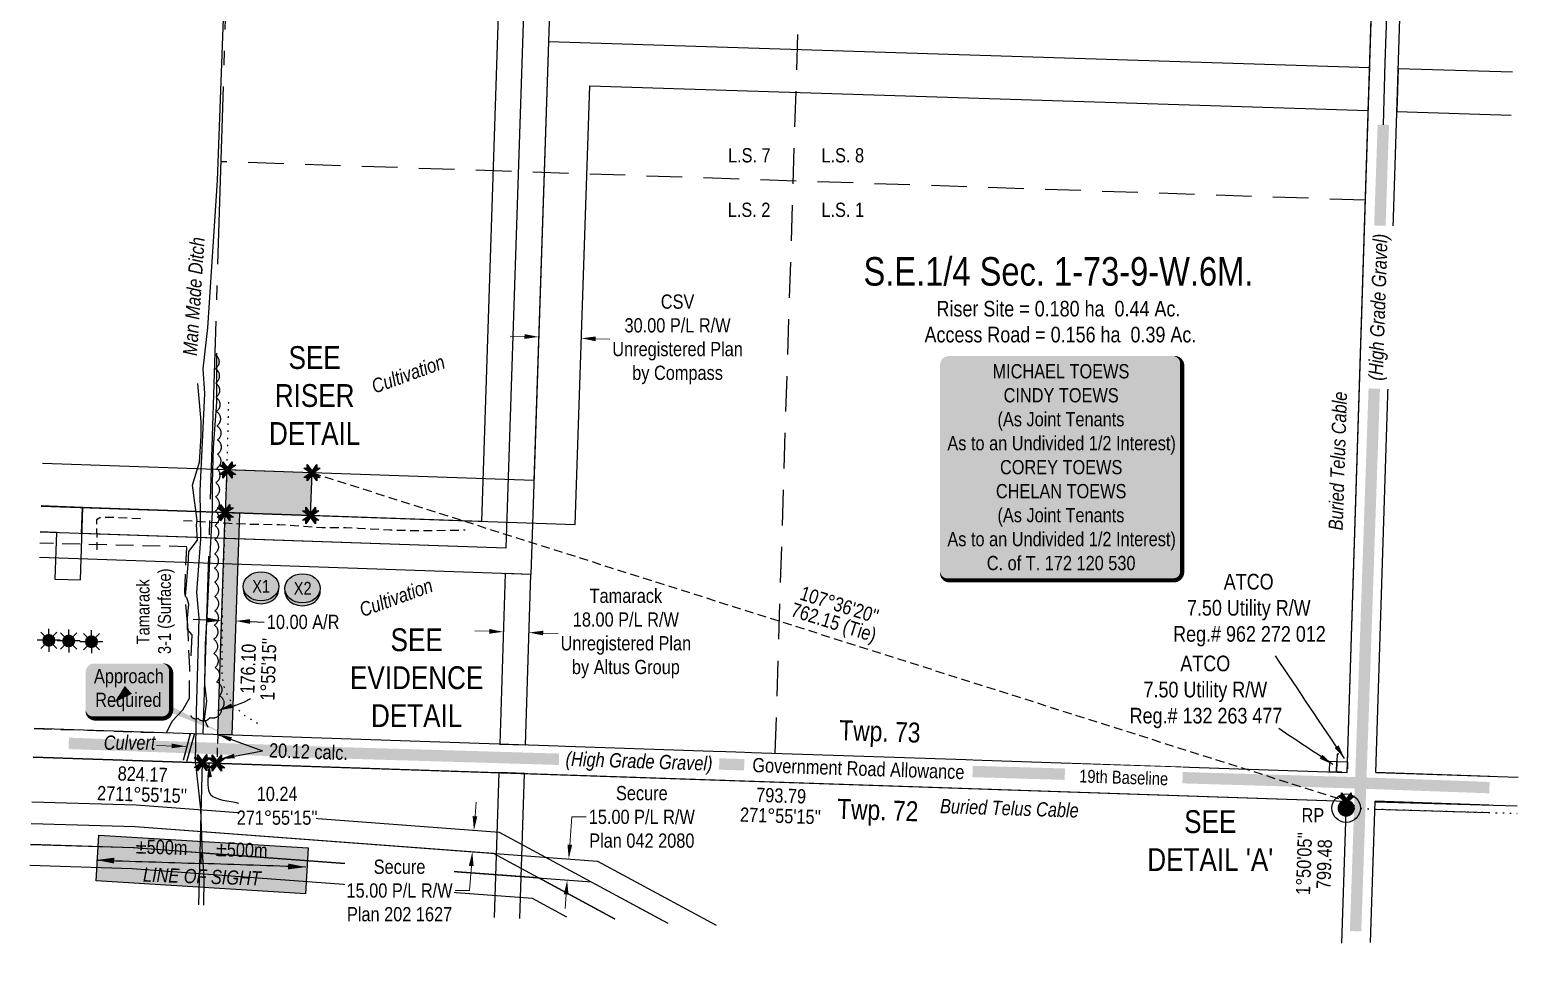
# Model space of a CAD drawing. Extents: x 357394 to 360637, y 6127381 to 6130734.
# Drawn here: x 357394 to 358439, y 6128858 to 6129519 of the extents above; entities that cross this region are included whole.
import ezdxf
from ezdxf.enums import TextEntityAlignment as Align

# ---------------------------------------------------------------- set-up
doc = ezdxf.new("R2010")
doc.units = 0
doc.header["$LTSCALE"] = 5
doc.header["$PDSIZE"] = 0.5
for name, pattern in [('0', [1, 1, 0]), ('foc-ACCESSROAD', [3.75, 2.5, -1.25]), ('foc-FLOWLINE', [3.75, 2.5, -1.25]), ('foc-LSD', [8, 5, -3]), ('foc-QUARTERLINE', [33, 25, -3, 2, -3]), ('foc-TIELINE', [1.875, 1.25, -0.625]), ('foc-TOPO', [1, 0.2, -0.8]), ('foc-TRAV', [1.875, 1.25, -0.625]), ('UG_PIPE', [1.875, 1.25, -0.625])]:
    doc.linetypes.add(name, pattern=pattern)
doc.layers.get('Defpoints').update_dxf_attribs({"color": 9})
for name, color, linetype in [('35', 37, 'Continuous'), ('AS-OWNER', 7, 'Continuous'), ('AS-PIPE-UG', 44, 'UG_PIPE'), ('AS-POWER', 104, 'foc-POWER'), ('AS-ROADS', 254, 'Continuous'), ('AS-TELUS', 224, 'foc-TEL'), ('AS-UNDERLAY-H', 141, 'Continuous'), ('C-RW', 13, 'Continuous'), ('C-SYMBOL', 7, 'Continuous'), ('CG-NOTES', 7, 'Continuous'), ('D-TXT', 6, 'Continuous'), ('DETAIL-T', 7, 'Continuous'), ('F-EZE', 190, 'foc-FLOWLINE'), ('F-RW', 190, 'Continuous'), ('F-WS', 190, 'foc-ACCESSROAD'), ('F-WS-S', 190, 'Continuous'), ('L-AREAREQUIRED', 7, 'Continuous'), ('L-AREAWORK', 7, 'Continuous'), ('L-BD', 7, 'Continuous'), ('L-MON', 1, 'Continuous'), ('L-ROAD-T', 7, 'Continuous'), ('L-SEC', 7, 'Continuous'), ('L-SECQ', 8, 'foc-QUARTERLINE'), ('L-SECTION-LSD', 7, 'foc-LSD'), ('L-TIE', 7, 'foc-TIELINE'), ('L-TITLEDB', 4, 'Continuous'), ('P-CROSSINGS', 250, 'Continuous'), ('P-LTO-8', 14, 'Continuous'), ('P-PROPOSED', 10, 'Continuous'), ('P-PROPOSED-H', 21, 'Continuous'), ('P-TRAV', 4, 'foc-TRAV'), ('P-TXT', 4, 'Continuous'), ('T-BUSH', 110, '0'), ('T-CREEK', 160, 'Continuous'), ('T-GENERAL', 48, 'foc-TOPO'), ('T-SLOPE', 48, 'Continuous'), ('T-WATER-T', 170, 'Continuous')]:
    doc.layers.add(name, color=color, linetype=linetype)
for name, color, linetype, lineweight in [('AS-GENERAL', 48, 'Continuous', 18), ('C-RW-T', 13, 'Continuous', 9), ('F-EZE-T', 190, 'Continuous', 9), ('F-RW-T', 190, 'Continuous', 9), ('F-RW-T-1', 190, 'Continuous', 9), ('F-WS-T', 190, 'Continuous', 9), ('T-TEXT', 48, 'Continuous', 18)]:
    doc.layers.add(name, color=color, linetype=linetype, lineweight=lineweight)
doc.styles.add('100L', font='ARIALN.TTF', dxfattribs={"height": 11})
doc.styles.add('175L', font='ARIALN.TTF', dxfattribs={"height": 20})
doc.styles.add('80', font='ARIALN.TTF', dxfattribs={"height": 10})
doc.styles.add('80CG', font='ARIALN.TTF', dxfattribs={"height": 10})
doc.styles.add('80L', font='ARIALN.TTF', dxfattribs={"height": 10})
doc.styles.add('80LS', font='ARIALNI.TTF', dxfattribs={"height": 10})
doc.styles.add('Crossing', font='ARIALN.TTF', dxfattribs={"height": 10})
doc.styles.add('foc-LtypeFont', font='ARIALN.TTF', dxfattribs={"height": 7.35})
doc.linetypes.add('foc-POWER', pattern='A,6,-1,["P",foc-LtypeFont,S=0.2,R=0,X=-0.625,Y=-0.75],-1.24,4', length=12.24)
doc.linetypes.add('foc-POWER-NOLINE', pattern='A,0,-4,["P",foc-LtypeFont,S=0.2,R=0,X=-0.625,Y=-0.75],-8.24', length=12.24)
doc.linetypes.add('foc-TEL', pattern='A,2,-1,["T",foc-LtypeFont,S=0.2,R=0,X=-0.425,Y=-0.75],-1.24,8', length=12.24)
doc.linetypes.add('foc-TEL-NOLINE', pattern='A,0,-2,["T",foc-LtypeFont,S=0.2,R=0,X=-0.425,Y=-0.75],-10.24', length=12.24)
doc.linetypes.add('foc-TOPO-flowdirection-NOLINE', pattern='A,0,[">",foc-LtypeFont,S=0.3,R=0,X=0,Y=-0.945],-20,[">",foc-LtypeFont,S=0.3,R=0,X=0,Y=-0.945],0', length=20)
doc.dimstyles.new('COMPASS', dxfattribs={"dimscale": 5, "dimtxt": 10, "dimasz": 2.5, "dimexe": 0.2, "dimexo": 0.0625, "dimgap": 0.5, "dimtad": 0, "dimtih": 1, "dimtoh": 1, "dimzin": 0, "dimdsep": 46, "dimtxsty": '80', "dimcen": 0.1, "dimse1": 1, "dimse2": 1, "dimclrd": 256, "dimclrt": 256, "dimaunit": 1, "dimadec": 4, "dimazin": 0, "dimtfac": 0.06, "dimtofl": 0, "dimtmove": 0, "dimatfit": 1, "dimfxl": 0.2, "dimtolj": 1, "dimtzin": 0, "dimlwd": -1, "dimarcsym": 0})
doc.dimstyles.new('Compass 5 000', dxfattribs={"dimscale": 5, "dimtxt": 9, "dimasz": 2, "dimexe": 0.2, "dimexo": 0.0625, "dimgap": 0.5, "dimtad": 0, "dimtih": 1, "dimtoh": 1, "dimzin": 0, "dimdsep": 46, "dimtxsty": '80CG', "dimcen": 0.1, "dimse1": 1, "dimse2": 1, "dimclrd": 256, "dimclrt": 256, "dimaunit": 1, "dimadec": 4, "dimazin": 0, "dimtfac": 0.06, "dimtofl": 0, "dimtmove": 0, "dimatfit": 1, "dimfxl": 0.2, "dimtolj": 1, "dimtzin": 0, "dimlwd": -1, "dimarcsym": 0})

# ---------------------------------------------------------------- blocks, each defined once
blk = doc.blocks.new('*D428')
at = {"layer": 'Defpoints', "color": 0, "transparency": 16777216}
for p in [(357763.3, 6129669.4), (357732.3, 6129276.2), (357750.3, 6129275.6)]:
    blk.add_point(p, dxfattribs=at)
at = {"layer": 'F-RW-T-1', "transparency": 16777216}
for p, q in [((357735.3, 6129670.3), (357725.3, 6129670.6)), ((357773.3, 6129669.1), (357783.3, 6129668.7))]:
    blk.add_line(p, q, dxfattribs=at)
for points in [[(357735.3, 6129672), (357735.2, 6129668.6), (357745.3, 6129670)], [(357773.3, 6129670.7), (357773.2, 6129667.4), (357763.3, 6129669.4)]]:
    blk.add_solid(points, dxfattribs=at)
at = {"layer": 'F-RW-T-1', "transparency": 16777216, "insert": (357830.8, 6129668.7), "char_height": 10, "attachment_point": 5, "style": '80CG'}
blk.add_mtext('\\A1;Tamarack \\P18.00 P/L R/W\\PUnregistered Plan \\Pby Altus Group', dxfattribs=at)
blk = doc.blocks.new('*D429')
at = {"layer": 'Defpoints', "color": 0, "transparency": 16777216}
for p in [(357744.4, 6129095.7), (357725.2, 6129059.9), (357743.2, 6129059.3)]:
    blk.add_point(p, dxfattribs=at)
at = {"layer": 'F-RW-T-1', "transparency": 16777216}
for p, q in [((357716.4, 6129096.6), (357706.4, 6129096.9)), ((357754.4, 6129095.3), (357764.9, 6129095))]:
    blk.add_line(p, q, dxfattribs=at)
for points in [[(357716.5, 6129098.2), (357716.4, 6129094.9), (357726.4, 6129096.2)], [(357754.4, 6129097), (357754.3, 6129093.7), (357744.4, 6129095.7)]]:
    blk.add_solid(points, dxfattribs=at)
at = {"layer": 'F-RW-T-1', "transparency": 16777216, "insert": (357812.4, 6129095), "char_height": 10, "attachment_point": 5, "style": '80CG'}
blk.add_mtext('\\A1;Tamarack\\P18.00 P/L R/W\\PUnregistered Plan\\Pby Altus Group', dxfattribs=at)
blk = doc.blocks.new('*D424')
at = {"layer": 'Defpoints', "color": 0, "transparency": 16777216}
for p in [(357733.7, 6128939.6), (357772.3, 6128936.7), (357732.6, 6128924.6)]:
    blk.add_point(p, dxfattribs=at)
at = {"layer": 'F-RW-T', "transparency": 16777216}
for p, q in [((357773.1, 6128946.7), (357774.5, 6128966.2)), ((357774.5, 6128966.2), (357784.5, 6128966.2)), ((357770.5, 6128911.8), (357769.7, 6128901.8))]:
    blk.add_line(p, q, dxfattribs=at)
for points in [[(357771.4, 6128946.8), (357774.7, 6128946.6), (357772.3, 6128936.7)], [(357768.8, 6128911.9), (357772.1, 6128911.7), (357771.2, 6128921.7)]]:
    blk.add_solid(points, dxfattribs=at)
at = {"layer": 'F-RW-T', "transparency": 16777216, "insert": (357823.6, 6128966.2), "char_height": 10, "attachment_point": 5, "style": '80CG', "bg_fill": 3, "box_fill_scale": 1.1, "bg_fill_color": 256, "bg_fill_true_color": 13158600, "bg_fill_transparency": 0}
blk.add_mtext('\\A1;Secure\\P15.00 P/L R/W\\PPlan 042 2080', dxfattribs=at)
blk = doc.blocks.new('*D426')
at = {"layer": 'Defpoints', "color": 0, "transparency": 16777216}
for p in [(357580.5, 6128966.1), (357705.7, 6128956.7), (357579.4, 6128951.1)]:
    blk.add_point(p, dxfattribs=at)
at = {"layer": 'F-RW-T', "transparency": 16777216}
for p, q in [((357706.5, 6128966.7), (357707.2, 6128976.7)), ((357703.9, 6128931.8), (357702.6, 6128914.5)), ((357702.6, 6128914.5), (357692.6, 6128914.5))]:
    blk.add_line(p, q, dxfattribs=at)
for points in [[(357704.8, 6128966.8), (357708.1, 6128966.6), (357705.7, 6128956.7)], [(357702.2, 6128931.9), (357705.5, 6128931.7), (357704.6, 6128941.8)]]:
    blk.add_solid(points, dxfattribs=at)
at = {"layer": 'F-RW-T', "transparency": 16777216, "insert": (357653.5, 6128914.5), "char_height": 10, "attachment_point": 5, "style": '80CG', "bg_fill": 3, "box_fill_scale": 1.1, "bg_fill_color": 256, "bg_fill_true_color": 13158600, "bg_fill_transparency": 0}
blk.add_mtext('\\A1;Secure\\P15.00 P/L R/W\\PPlan 202 1627', dxfattribs=at)
blk = doc.blocks.new('*U421')
h = blk.add_hatch(color=59)
edge = h.paths.add_edge_path()
edge.add_line((-79, -79.5), (79, -79.5))
edge.add_arc((79, -73.5), 6, 270, 360)
edge.add_line((85, -73.5), (85, 72))
edge.add_arc((79, 72), 6, 0, 90)
edge.add_line((79, 78), (-79, 78))
edge.add_arc((-79, 72), 6, 90, 180)
edge.add_line((-85, 72), (-85, -73.5))
edge.add_arc((-79, -73.5), 6, 180, 270)
at = {"color": 1, "flags": 128}
blk.add_lwpolyline([(-79, -79.5, 3, 3, 0), (79, -79.5, 3, 3, 0.414214), (85, -73.5, 3, 3, 0), (85, 72, 3, 0, 0.414214), (79, 78, 0, 0, 0), (-79, 78, 0, 0, 0.414214), (-85, 72, 0, 0, 0), (-85, -73.5, 0, 3, 0.414214)], format="xyseb", close=True, dxfattribs=at)
blk.add_lwpolyline([(-29.6, -13.7, 0, 7.5, 0), (0, 0, 0, 0, 0)], format="xyseb", dxfattribs=at)
at = {"color": 1, "style": '80'}
blk.add_attdef('ENTER_TEXT_001', (-36, -5), '', height=10, dxfattribs=at)
blk = doc.blocks.new('GAS')
h = blk.add_hatch(color=255)
h.dxf.hatch_style = 1
edge = h.paths.add_edge_path()
edge.add_arc((0, 0), 0.9, 0, 360)
for p, q in [((-0.81, 0), (-1.62, 0)), ((-0.57, 0.57), (-1.14, 1.14)), ((0, 0.81), (0, 1.62)), ((0.57, 0.57), (1.14, 1.14)), ((1.62, 0), (0.81, 0)), ((-0.57, -0.57), (-1.14, -1.14)), ((0, -0.81), (0, -1.62)), ((1.14, -1.14), (0.57, -0.57))]:
    blk.add_line(p, q)
blk.add_circle((0, 0), 0.8)
blk = doc.blocks.new('TEMP')
h = blk.add_hatch(color=255)
h.dxf.hatch_style = 1
h.paths.add_polyline_path([(0, 0.25), (-0.67, 1.15), (-0.67, 0.67), (-1.15, 0.67), (-0.25, 0), (-1.15, -0.67), (-0.67, -0.67), (-0.67, -1.15), (0, -0.25), (0.67, -1.15), (0.67, -0.67), (1.15, -0.67), (0.25, 0), (1.15, 0.67), (0.67, 0.67), (0.67, 1.15)])
h.paths.add_polyline_path([(0.57, 0.85), (0.57, 0.57), (0.85, 0.57), (0.08, 0), (0.85, -0.57), (0.57, -0.57), (0.57, -0.85), (0, -0.08), (-0.57, -0.85), (-0.57, -0.57), (-0.85, -0.57), (-0.08, 0), (-0.85, 0.57), (-0.57, 0.57), (-0.57, 0.85), (0, 0.08)], flags=16)
h = blk.add_hatch(color=1)
h.dxf.hatch_style = 1
h.paths.add_polyline_path([(0, 0.08), (-0.57, 0.85), (-0.57, 0.57), (-0.85, 0.57), (-0.08, 0), (-0.85, -0.57), (-0.57, -0.57), (-0.57, -0.85), (0, -0.08), (0.57, -0.85), (0.57, -0.57), (0.85, -0.57), (0.08, 0), (0.85, 0.57), (0.57, 0.57), (0.57, 0.85)])
at = {"color": 1}
for p, q in [((-0.08, 0), (0.08, 0)), ((0, 0.08), (0, -0.08))]:
    blk.add_line(p, q, dxfattribs=at)
at = {"color": 255, "flags": 128}
blk.add_lwpolyline([(-0.25, 0), (-1.15, 0.67), (-0.67, 0.67), (-0.67, 1.15), (0, 0.25), (0.67, 1.15), (0.67, 0.67), (1.15, 0.67), (0.25, 0), (1.15, -0.67), (0.67, -0.67), (0.67, -1.15), (0, -0.25), (-0.67, -1.15), (-0.67, -0.67), (-1.15, -0.67)], close=True, dxfattribs=at)
at = {"color": 1, "flags": 128}
blk.add_lwpolyline([(-0.08, 0), (-0.85, 0.57), (-0.57, 0.57), (-0.57, 0.85), (0, 0.08), (0.57, 0.85), (0.57, 0.57), (0.85, 0.57), (0.08, 0), (0.85, -0.57), (0.57, -0.57), (0.57, -0.85), (0, -0.08), (-0.57, -0.85), (-0.57, -0.57), (-0.85, -0.57)], close=True, dxfattribs=at)
blk = doc.blocks.new('*D430')
at = {"layer": 'Defpoints', "color": 0, "transparency": 16777216}
for p in [(357538.5, 6129103.8), (357528.1, 6129092.4), (357538.1, 6129092)]:
    blk.add_point(p, dxfattribs=at)
at = {"layer": 'P-TXT', "transparency": 16777216}
for p, q in [((357518.5, 6129104.4), (357508.5, 6129104.8)), ((357548.5, 6129103.4), (357558.5, 6129103.1))]:
    blk.add_line(p, q, dxfattribs=at)
for points in [[(357518.6, 6129106.1), (357518.5, 6129102.8), (357528.5, 6129104.1)], [(357548.6, 6129105.1), (357548.5, 6129101.8), (357538.5, 6129103.8)]]:
    blk.add_solid(points, dxfattribs=at)
at = {"layer": 'P-TXT', "transparency": 16777216, "insert": (357585.8, 6129103.1), "char_height": 10, "attachment_point": 5, "style": '80CG'}
blk.add_mtext('\\A1;10.00 A/R', dxfattribs=at)
blk = doc.blocks.new('*D432')
at = {"layer": 'C-RW-T', "transparency": 16777216}
for p, q in [((357741.2, 6129303.6), (357731.2, 6129303.9)), ((357791.2, 6129302), (357801.2, 6129301.6))]:
    blk.add_line(p, q, dxfattribs=at)
for points in [[(357741.3, 6129305.3), (357741.1, 6129301.9), (357751.2, 6129303.3)], [(357791.2, 6129303.6), (357791.1, 6129300.3), (357781.2, 6129302.3)]]:
    blk.add_solid(points, dxfattribs=at)
at = {"layer": 'Defpoints', "color": 0, "transparency": 16777216}
for p in [(357781.2, 6129302.3), (357750.7, 6129289.5), (357780.7, 6129288.5)]:
    blk.add_point(p, dxfattribs=at)
at = {"layer": 'C-RW-T', "transparency": 16777216, "insert": (357848.7, 6129301.6), "char_height": 10, "attachment_point": 5, "style": '80CG'}
blk.add_mtext('\\A1;CSV\\P30.00 P/L R/W\\PUnregistered Plan\\Pby Compass', dxfattribs=at)
blk = doc.blocks.new('fdia')
at = {"color": 255, "const_width": 1}
blk.add_lwpolyline([(-0.5, 0, 1), (0.5, 0, 1)], format="xyb", close=True, dxfattribs=at)
blk = doc.blocks.new('Fdiaa')
blk.add_blockref('fdia', (0, 0))
blk = doc.blocks.new('fdib')
at = {"color": 1, "const_width": 1.6}
blk.add_lwpolyline([(-0.4, 0, 1), (0.4, 0, 1)], format="xyb", close=True, dxfattribs=at)
at = {"color": 1}
blk.add_circle((0, 0), 0.8, dxfattribs=at)
blk = doc.blocks.new('Fdibb')
blk.add_blockref('fdib', (0, 0))
blk = doc.blocks.new('fdicc')
for name in ['Fdibb', 'Fdiaa']:
    blk.add_blockref(name, (0, 0))
blk = doc.blocks.new('FDI')
blk.add_blockref('fdicc', (0, 0))
blk = doc.blocks.new('xing2')
h = blk.add_hatch(color=50)
h.dxf.hatch_style = 1
edge = h.paths.add_edge_path()
edge.add_ellipse((0, 0), major_axis=(-12.5, 0), ratio=0.816297, start_angle=0, end_angle=360)
h = blk.add_hatch(color=250)
h.dxf.hatch_style = 1
edge = h.paths.add_edge_path()
edge.add_ellipse((0, -2), major_axis=(-12.5, 0), ratio=0.816297, start_angle=0, end_angle=180)
edge.add_line((12.5, -2), (12.5, 0))
edge.add_ellipse((0, 0), major_axis=(-12.5, 0), ratio=0.816297, start_angle=0, end_angle=180, ccw=False)
edge.add_line((-12.5, 0), (-12.5, -2))
at = {"color": 250}
blk.add_ellipse((0, 0), major_axis=(-12.5, 0), ratio=0.816297, dxfattribs=at)
blk.add_ellipse((0, -2), major_axis=(-12.5, 0), ratio=0.816297, start_param=0, end_param=3.141593, dxfattribs=at)
at = {"color": 250, "style": 'Crossing'}
blk.add_attdef('CROSSING', text='', height=9, dxfattribs=at).set_placement((0.1, 0), align=Align.MIDDLE_CENTER)
at = {"color": 250, "style": 'Crossing', "flags": 1}
for tag, p in [('OWNER', (0.1, -12.5)), ('DESCRIPTION', (0.1, -25.8)), ('LOCATION', (0.1, -39.3)), ('DWG_REF', (0.1, -52.8))]:
    blk.add_attdef(tag, text='', height=9, dxfattribs=at).set_placement(p, align=Align.MIDDLE_CENTER)
blk = doc.blocks.new('*U459')
at = {"layer": '35', "color": 3}
blk.add_circle((0, 0), 10, dxfattribs=at)
at = {"layer": '35', "color": 3, "style": '80'}
blk.add_attdef('RP_001', (-31.3, -10), '', height=10, dxfattribs=at)
blk = doc.blocks.new('*U463')
h = blk.add_hatch(color=255)
edge = h.paths.add_edge_path()
edge.add_line((-24, -20), (24, -20))
edge.add_arc((24, -14), 6, 270, 360)
edge.add_line((30, -14), (30, 12.5))
edge.add_arc((24, 12.5), 6, 0, 90)
edge.add_line((24, 18.5), (-24, 18.5))
edge.add_arc((-24, 12.5), 6, 90, 180)
edge.add_line((-30, 12.5), (-30, -14))
edge.add_arc((-24, -14), 6, 180, 270)
at = {"color": 1, "flags": 128}
blk.add_lwpolyline([(-24, -20, 3, 3, 0), (24, -20, 3, 3, 0.414214), (30, -14, 3, 3, 0), (30, 12.5, 3, 0, 0.414214), (24, 18.5, 0, 0, 0), (-24, 18.5, 0, 0, 0.414214), (-30, 12.5, 0, 0, 0), (-30, -14, 0, 3, 0.414214)], format="xyseb", close=True, dxfattribs=at)
for points in [[(-9.6, -8.6, 0, 7.5, 0), (0, 0, 0, 0, 0)], [(68.7, -31.5, 0, 7.5, 0), (0, 0, 0, 0, 0)]]:
    blk.add_lwpolyline(points, format="xyseb", dxfattribs=at)
at = {"color": 1, "style": '80'}
blk.add_attdef('ENTER_TEXT_001', (-26.8, -4.9), '', height=10, dxfattribs=at)

msp = doc.modelspace()

# ---------------------------------------------------------------- hatches: boundary and pattern name
at = {"layer": 'P-PROPOSED-H'}
h = msp.add_hatch(color=256, dxfattribs=at)
h.dxf.hatch_style = 1
h.paths.add_polyline_path([(357532.1, 6129209.939), (357531.062, 6129179.965), (357591.01, 6129177.89), (357592.048, 6129207.864)])
h = msp.add_hatch(color=256, dxfattribs=at)
h.dxf.hatch_style = 1
h.paths.add_polyline_path([(357541.053, 6129179.619), (357535.825, 6129023.777), (357525.833, 6129024.112), (357531.062, 6129179.965)])

# ---------------------------------------------------------------- linework, layer by layer
msp.add_line((357514.195, 6128933.495), (357514.459, 6128941.372))
at = {"layer": 'AS-GENERAL', "const_width": 1, "elevation": 1, "flags": 128}
for points in [[(357506.606, 6129024.768), (357501.698, 6129006.033)], [(357504.086, 6129005.229), (357509.453, 6129024.305)]]:
    msp.add_lwpolyline(points, dxfattribs=at)
at = {"layer": 'AS-PIPE-UG', "flags": 128}
for points in [[(357471.694, 6129175.578), (357453.594, 6129176.358), (357445.993, 6129176.485), (357443.022, 6129176.217), (357440.786, 6129174.778), (357440.644, 6129170.86), (357440.958, 6129162.089), (357440.951, 6129153.711)], [(357501.674, 6129174.402), (357533.838, 6129172.475), (357548.889, 6129171.832), (357569.212, 6129171.615), (357599.204, 6129169.388), (357615.853, 6129169.362), (357624.462, 6129169.094), (357646.6, 6129167.755), (357666.844, 6129167.246), (357685.877, 6129167.501), (357699.655, 6129167.758)]]:
    msp.add_lwpolyline(points, dxfattribs=at)
at = {"layer": 'AS-POWER', "linetype": 'foc-POWER-NOLINE', "flags": 128}
msp.add_lwpolyline([(358339.065, 6128997.392), (358438.984, 6128994.123)], dxfattribs=at)
at = {"layer": 'AS-ROADS'}
for p, q in [((358345.647, 6129496.057), (358359.176, 6129900.954)), ((358344.271, 6129452.316), (358345.647, 6129496.057))]:
    msp.add_line(p, q, dxfattribs=at)
at = {"layer": 'AS-ROADS', "const_width": 8, "flags": 128}
for points in [[(358324.77, 6128885.969), (358344.271, 6129452.316)], [(357602.145, 6129011.532), (357527.583, 6129014.141), (357421.203, 6129017.879)], [(357602.145, 6129011.532), (358328.355, 6128990.083)], [(358418.757, 6128986.799), (358328.355, 6128990.083)]]:
    msp.add_lwpolyline(points, dxfattribs=at)
at = {"layer": 'AS-TELUS', "linetype": 'foc-TEL-NOLINE', "flags": 128}
for points in [[(358318.947, 6128997.505), (358345.714, 6129839.712)], [(358318.148, 6128972.378), (358318.308, 6128977.403)], [(358338.413, 6128976.842), (358438.347, 6128974.055)]]:
    msp.add_lwpolyline(points, dxfattribs=at)
at = {"layer": 'C-RW', "flags": 128}
msp.add_lwpolyline([(358434.974, 6129489.101), (358354.773, 6129491.65), (358353.821, 6129461.673), (358434.006, 6129459.124)], dxfattribs=at)
at = {"layer": 'F-EZE', "flags": 128}
for points in [[(358311.691, 6129005.249), (358319.185, 6129004.999), (358319.344, 6129009.995), (358311.85, 6129010.245)], [(358311.691, 6129005.249), (358319.185, 6129004.999), (358318.947, 6128997.504), (358311.453, 6128997.755)]]:
    msp.add_lwpolyline(points, close=True, dxfattribs=at)
at = {"layer": 'F-EZE'}
msp.add_lwpolyline([(358306.695, 6129005.417), (358311.691, 6129005.249), (358311.453, 6128997.755), (358306.457, 6128997.922)], close=True, dxfattribs=at)
at = {"layer": 'F-RW'}
for points in [[(357771.535, 6129920.118), (357745.7, 6129136.522), (357400.628, 6129148.469)], [(357401.193, 6129166.455), (357728.309, 6129155.13), (357753.549, 6129920.715)], [(357737.939, 6128894.912), (357741.209, 6128996.711), (357723.224, 6128997.313), (357719.955, 6128895.532)], [(357394.771, 6128961.712), (357467.87, 6128959.423), (357792.49, 6128935.205), (357875.837, 6128890.16)], [(357842.136, 6128891.322), (357842.136, 6128891.322), (357788.175, 6128920.485), (357517.805, 6128940.62), (357513.113, 6128940.973), (357467.081, 6128944.438), (357394.301, 6128946.719)]]:
    msp.add_lwpolyline(points, dxfattribs=at)
at = {"layer": 'F-RW', "flags": 128}
for points in [[(357735.564, 6129921.311), (357710.917, 6129173.738), (357430.66, 6129183.441), (357430.038, 6129165.456), (357728.309, 6129155.13), (357753.549, 6129920.715)], [(357401.197, 6129166.603), (357412.524, 6129166.211), (357411.383, 6129133.24), (357429.367, 6129132.617), (357431.131, 6129183.573), (357401.761, 6129184.59)], [(357838.16, 6128893.482), (357723.585, 6128955.379), (357468.663, 6128974.402), (357395.241, 6128976.701)], [(357394.771, 6128961.712), (357467.87, 6128959.423), (357719.276, 6128940.662), (357804.521, 6128894.61)], [(357394.312, 6128947.09), (357466.517, 6128944.827), (357751.039, 6128923.594), (357804.677, 6128894.605)], [(357771.049, 6128895.733), (357746.727, 6128908.878), (357465.724, 6128929.848), (357393.842, 6128932.101)]]:
    msp.add_lwpolyline(points, dxfattribs=at)
at = {"layer": 'F-RW'}
msp.add_lwpolyline([(357727.716, 6129137.145), (357723.87, 6129017.414), (357741.855, 6129016.812), (357745.7, 6129136.522)], close=True, dxfattribs=at)
at = {"layer": 'F-WS'}
msp.add_lwpolyline([(357396.861, 6129028.355), (357489.88, 6129025.242), (357493.735, 6129033.551), (357501.404, 6129041.359), (357505.968, 6129049.552), (357506.178, 6129070.806), (357504.697, 6129102.99), (357502.662, 6129124.285), (357504.142, 6129155.94), (357400.941, 6129158.427)], dxfattribs=at)
at = {"layer": 'L-BD'}
for p, q in [((357396.864, 6129028.439), (357515.568, 6129024.456)), ((357396.233, 6129008.337), (357514.924, 6129004.355))]:
    msp.add_line(p, q, dxfattribs=at)
at = {"layer": 'L-SEC'}
for p, q in [((358339.065, 6128997.392), (358367.773, 6129900.668)), ((358419.011, 6128994.664), (358339.065, 6128997.392)), ((358315.108, 6128877.482), (358318.309, 6128977.403)), ((358335.25, 6128878.127), (358338.427, 6128977.29)), ((358418.362, 6128974.563), (358338.427, 6128977.29))]:
    msp.add_line(p, q, dxfattribs=at)
at = {"layer": 'L-SECQ'}
msp.add_line((357514.924, 6129004.355), (357512.217, 6128904.416), dxfattribs=at)
at = {"layer": 'L-SECQ', "flags": 128}
msp.add_lwpolyline([(357515.554, 6129024.457), (357539.497, 6129788.202)], dxfattribs=at)
at = {"layer": 'L-SECTION-LSD', "flags": 128}
msp.add_lwpolyline([(358331.716, 6129399.293), (357528.152, 6129426.313)], dxfattribs=at)
at = {"layer": 'L-TITLEDB'}
for points in [[(358418.362, 6128974.563), (358338.427, 6128977.29)], [(358338.25, 6128971.765), (358418.193, 6128969.327)]]:
    msp.add_lwpolyline(points, dxfattribs=at)
at = {"layer": 'P-LTO-8', "flags": 128}
msp.add_lwpolyline([(357401.757, 6129184.442), (357776.86, 6129171.455), (357787.022, 6129479.687), (358333.719, 6129462.312), (358334.672, 6129492.289), (357758.034, 6129510.616), (357747.875, 6129202.469), (357402.697, 6129214.419)], dxfattribs=at)
at = {"layer": 'P-PROPOSED', "flags": 128}
for points in [[(357532.1, 6129209.939), (357531.062, 6129179.965), (357591.01, 6129177.89), (357592.048, 6129207.864)], [(357541.053, 6129179.619), (357535.825, 6129023.777), (357525.833, 6129024.112), (357531.062, 6129179.965)]]:
    msp.add_lwpolyline(points, close=True, dxfattribs=at)
at = {"layer": 'P-TRAV'}
msp.add_line((357525.833, 6129024.112), (357525.159, 6129004.012), dxfattribs=at)
at = {"layer": 'T-BUSH', "flags": 128}
msp.add_lwpolyline([(357524.034, 6129290.891, -0.52056705), (357524.223, 6129280.893, -0.52056705), (357524.413, 6129270.895, -0.52056705), (357524.602, 6129260.897, -0.52056705), (357524.91, 6129250.902, -0.52056705), (357525.302, 6129240.909, -0.52056705), (357525.693, 6129230.917, -0.52056705), (357525.664, 6129220.93, -0.52056705), (357525.045, 6129210.949, -0.52056705), (357524.449, 6129200.967, -0.52056705), (357524.283, 6129190.968, -0.52056705), (357524.118, 6129180.97, -0.52056705), (357523.953, 6129170.971, -0.52056705), (357523.787, 6129160.972, -0.52056705), (357523.622, 6129150.974, -0.52056705), (357523.595, 6129140.974, -0.52056705), (357523.668, 6129130.975, -0.52056705), (357523.74, 6129120.975, -0.52056705), (357523.813, 6129110.975, -0.52056705), (357523.501, 6129100.983, -0.52056705), (357523.058, 6129090.992, -0.52056705), (357523.059, 6129081.011, -0.52056705), (357523.907, 6129071.047, -0.52056705), (357525.071, 6129061.124, -0.52056705), (357526.964, 6129051.306, -0.52056705), (357528.298, 6129041.679, -0.52056705), (357520.185, 6129035.851, -0.52056705), (357511.855, 6129035.474, -0.52056705), (357507.126, 6129037.393, -0.52056705)], format="xyb", dxfattribs=at)
at = {"layer": 'T-CREEK', "linetype": 'foc-TOPO-flowdirection-NOLINE', "flags": 128}
msp.add_lwpolyline([(357516.025, 6128904.289), (357516.282, 6128922.856), (357514.917, 6128945.379), (357513.894, 6128971.656), (357510.14, 6129005.783), (357510.877, 6129040.073), (357512.843, 6129105.814), (357511.095, 6129123.723), (357513.935, 6129161.289), (357513.498, 6129195.143), (357516.774, 6129263.504), (357515.682, 6129280.977), (357518.958, 6129309.588), (357525.729, 6129413.114), (357529.66, 6129520.571), (357532.281, 6129583.254), (357536.431, 6129696.608), (357536.649, 6129714.735), (357537.741, 6129744.439)], dxfattribs=at)
at = {"layer": 'T-CREEK', "flags": 128}
msp.add_lwpolyline([(357516.025, 6128904.289), (357516.282, 6128922.856), (357514.917, 6128945.379), (357513.894, 6128971.656), (357510.14, 6129005.783), (357510.877, 6129040.073), (357512.843, 6129105.814), (357511.095, 6129123.723), (357513.935, 6129161.289), (357513.498, 6129195.143), (357516.774, 6129263.504), (357515.682, 6129280.977), (357518.958, 6129309.588), (357525.729, 6129413.114), (357529.66, 6129520.571), (357532.281, 6129583.254), (357536.431, 6129696.608), (357536.649, 6129714.735), (357537.741, 6129744.439)], dxfattribs=at)
at = {"layer": 'T-GENERAL'}
msp.add_line((358318.148, 6128972.378), (358438.177, 6128968.718), dxfattribs=at)
at = {"layer": 'T-GENERAL', "flags": 128}
msp.add_lwpolyline([(357533.345, 6129257.534), (357532.561, 6129224.417), (357530.884, 6129174.689), (357529.063, 6129119.03), (357528.677, 6129081.571), (357528.695, 6129065.328), (357530.48, 6129056.234), (357535.225, 6129046.874), (357543.584, 6129038.113), (357554.92, 6129031.238)], dxfattribs=at)
at = {"layer": 'T-SLOPE', "flags": 128}
for points in [[(357525.006, 6129291.961), (357524.846, 6129257.381), (357522.626, 6129225.553), (357521.858, 6129200.934), (357521.837, 6129180.263), (357520.162, 6129150.523), (357518.134, 6129106.305), (357517.075, 6129087.694), (357516.613, 6129059.486), (357517.886, 6129047.502), (357516.35, 6129034.773), (357518.978, 6129029.171)], [(357507.25, 6129079.409), (357507.903, 6129094.011), (357504.709, 6129097.936), (357504.495, 6129098.647), (357504.613, 6129106.038), (357505.428, 6129115.635), (357504.082, 6129120.034), (357503.265, 6129121.047), (357505.056, 6129143.51), (357505.621, 6129152.712), (357511.614, 6129160.534), (357510.877, 6129171.253), (357510.888, 6129171.156), (357511.279, 6129174.48), (357508.086, 6129199.105), (357513.114, 6129215.253), (357514.253, 6129233.764), (357514.165, 6129243.976), (357514.177, 6129243.946), (357511.827, 6129270.694)]]:
    msp.add_lwpolyline(points, dxfattribs=at)

# ---------------------------------------------------------------- block references
at = {"layer": '35'}
msp.add_blockref('*U459', (358318.148, 6128972.378), dxfattribs=at).add_auto_attribs({'RP_001': 'RP'})
at = {"layer": 'AS-OWNER', "color": 3}
ref = msp.add_blockref('*U421', (358118.031, 6129211.843), dxfattribs=dict(at, xscale=0.9997440000000167, yscale=0.9997440000000167, zscale=0.9997440000000167))
ref.add_attrib('ENTER_TEXT_001', 'MICHAEL TOEWS', (358069.861, 6129274.187), dxfattribs={"layer": '0', "color": 1, "height": 9.99744, "style": '80'})
ref.add_attrib('ENTER_TEXT_002', 'CINDY TOEWS', (358077.656, 6129257.347), dxfattribs={"layer": '0', "color": 1, "height": 9.99744, "style": '80'})
ref.add_attrib('ENTER_TEXT_003', '(As Joint Tenants', (358073.342, 6129240.514), dxfattribs={"layer": '0', "color": 1, "height": 9.99744, "style": '80'})
ref.add_attrib('ENTER_TEXT_004', 'As to an Undivided 1/2 Interest)', (358038.153, 6129223.681), dxfattribs={"layer": '0', "color": 1, "height": 9.99744, "style": '80'})
ref.add_attrib('ENTER_TEXT_005', 'COREY TOEWS', (358075.105, 6129206.841), dxfattribs={"layer": '0', "color": 1, "height": 9.99744, "style": '80'})
ref.add_attrib('ENTER_TEXT_006', 'CHELAN TOEWS', (358072.244, 6129190.002), dxfattribs={"layer": '0', "color": 1, "height": 9.99744, "style": '80'})
ref.add_attrib('ENTER_TEXT_007', '(As Joint Tenants', (358073.342, 6129173.169), dxfattribs={"layer": '0', "color": 1, "height": 9.99744, "style": '80'})
ref.add_attrib('ENTER_TEXT_008', 'As to an Undivided 1/2 Interest)', (358038.153, 6129156.336), dxfattribs={"layer": '0', "color": 1, "height": 9.99744, "style": '80'})
ref.add_attrib('ENTER_TEXT_009', 'C. of T. 172 120 530', (358065.824, 6129139.496), dxfattribs={"layer": '0', "color": 1, "height": 9.99744, "style": '80'})
at = {"layer": 'CG-NOTES'}
ref = msp.add_blockref('*U463', (357463.065, 6129055.401), dxfattribs=at)
ref.add_attrib('ENTER_TEXT_001', 'Approach', (357438.942, 6129060.123), dxfattribs={"layer": '0', "color": 1, "height": 10, "style": '80'})
ref.add_attrib('ENTER_TEXT_002', 'Required', (357439.805, 6129043.456), dxfattribs={"layer": '0', "color": 1, "height": 10, "style": '80'})
at = {"layer": 'F-WS-S', "color": 3}
for p, xscale, yscale, zscale in [((357407.193, 6129090.234), 4.998719999999961, 4.998719999999961, 4.998719999999961), ((357407.193, 6129090.234), 4.998719999999963, 4.998719999999963, 4.998719999999963), ((357421.158, 6129089.784), 4.998719999999961, 4.998719999999961, 4.998719999999961), ((357421.158, 6129089.784), 4.998719999999963, 4.998719999999963, 4.998719999999963), ((357437.154, 6129089.268), 4.998719999999961, 4.998719999999961, 4.998719999999961), ((357437.154, 6129089.268), 4.998719999999963, 4.998719999999963, 4.998719999999963)]:
    msp.add_blockref('GAS', p, dxfattribs=dict(at, xscale=xscale, yscale=yscale, zscale=zscale))
at = {"layer": 'L-MON', "xscale": 4.998664250000002, "yscale": 4.998664250000002, "zscale": 4.998664250000002}
for name, p in [('TEMP', (357532.69, 6129209.919)), ('TEMP', (357592.048, 6129207.864)), ('TEMP', (357531.062, 6129179.965)), ('TEMP', (357591.01, 6129177.89)), ('TEMP', (357514.922, 6129004.282)), ('TEMP', (357525.159, 6129004.012)), ('FDI', (358318.148, 6128972.378))]:
    msp.add_blockref(name, p, dxfattribs=at)
at = {"layer": 'L-MON', "color": 5, "linetype": 'Continuous', "xscale": 4.998664250000042, "yscale": 4.998664250000042, "zscale": 4.998664250000042}
msp.add_blockref('TEMP', (358318.309, 6128977.403), dxfattribs=at)
at = {"layer": 'P-CROSSINGS', "xscale": 0.99973285, "yscale": 0.99973285, "zscale": 0.99973285}
for p, values in [((357556.22, 6129128.127), {'CROSSING': 'X1'}), ((357585.364, 6129126.74), {'CROSSING': 'X2'})]:
    msp.add_blockref('xing2', p, dxfattribs=at).add_auto_attribs(values)

# ---------------------------------------------------------------- texts
at = {"rotation": 358.07856, "style": '80'}
for s, insert, char_height, width, attachment_point in [('%%P500m', (357504.555, 6128944.317), 9.9973, 42.09996, 6), ('%%P500m', (357524.538, 6128943.646), 9.9973, 42.09996, 4), ('\\pi6.3742;{\\fArial Narrow|b0|i1|c0|p34;LINE OF SIGH\\T1.55;T}', (357467.206, 6128930.998), 9.99733, 99.32139, 1)]:
    msp.add_mtext(s, dxfattribs=dict(at, insert=insert, char_height=char_height, width=width, attachment_point=attachment_point))
at = {"layer": 'C-SYMBOL', "color": 3, "style": '175L'}
msp.add_text('S.E.1/4 Sec. 1-73-9-W.6M.', height=19.99466, dxfattribs=at).set_placement((358116.137, 6129333.316), align=Align.BOTTOM_CENTER)
at = {"layer": 'D-TXT', "color": 3, "char_height": 13.9964, "attachment_point": 1, "rotation": 358.099327, "style": '80L'}
for s, insert in [('Twp. 73', (357962.481, 6129034.222)), ('Twp. 72', (357960.987, 6128978.976))]:
    msp.add_mtext_dynamic_manual_height_columns(s, width=56.3556, gutter_width=47.513, heights=[0], dxfattribs=dict(at, insert=insert))
at = {"layer": 'DETAIL-T', "color": 3, "width": 87.74365, "attachment_point": 5, "style": '80CG'}
for s, insert, char_height in [('SEE\\PRISER\\PDETAIL', (357593.87, 6129262.15), 15.9957), ('SEE EVIDENCE \\PDETAIL', (357665.501, 6129063.988), 15.99573), ("SEE\\PDETAIL 'A'", (358222.75, 6128949.585), 15.9957)]:
    msp.add_mtext(s, dxfattribs=dict(at, insert=insert, char_height=char_height))
at = {"layer": 'F-EZE-T', "char_height": 10.99718, "attachment_point": 1, "style": '100L'}
for s, insert in [('\\pi44.2;ATCO\\P\\pi18.368;7.50 Utility R/W\\P\\pi8.6538;Reg.# 962 272 012', (358188.022, 6129136.913)), ('\\pi44.2;ATCO\\P\\pi18.368;7.50 Utility R/W\\P\\pi8.6201;Reg.# 132 263 477', (358157.523, 6129079.496))]:
    msp.add_mtext_dynamic_manual_height_columns(s, width=122.8536, gutter_width=55.015, heights=[0], dxfattribs=dict(at, insert=insert))
at = {"layer": 'F-WS-T', "insert": (357468.906, 6129072.703), "char_height": 8.9977, "attachment_point": 1, "rotation": 90, "style": '175L'}
msp.add_mtext_dynamic_manual_height_columns('\\pi14.65;Tamarack \\P\\pi7.859;3-1 (Surface) ', width=74.82907, gutter_width=100.027, heights=[0], dxfattribs=at)
at = {"layer": 'L-AREAREQUIRED', "color": 5, "style": '100L'}
msp.add_text('Riser Site = 0.180 ha  0.44 Ac.', height=10.99706, dxfattribs=at).set_placement((358116.138, 6129314.335), align=Align.BOTTOM_CENTER)
at = {"layer": 'L-AREAWORK', "color": 5, "style": '100L'}
msp.add_text('Access Road = 0.156 ha  0.39 Ac.', height=10.99706, dxfattribs=at).set_placement((358117.534, 6129296.147), align=Align.BOTTOM_CENTER)
at = {"layer": 'L-BD', "style": '80L'}
for s, height, rotation, p in [("107°36'20''", 9.99733, 342.3945, (357962.36, 6129115.265)), ('762.15 (Tie)', 9.99733, 342.3945, (357958.051, 6129101.686)), ("1°55'15''", 9.9973, 88.0786, (357561.363, 6129069.837)), ('176.10', 9.9973, 88.0786, (357547.125, 6129070.315)), ('824.17', 9.9973, 358.0786, (357473.116, 6128996.226)), ("2711°55'15''", 9.99733, 358.0786, (357472.639, 6128981.988)), ("271°55'15''", 9.99733, 358.0786, (357920.945, 6128966.977)), ("1°50'05''", 9.9973, 88.1652, (358288.51, 6128933.459)), ('799.48', 9.9973, 88.1652, (358302.749, 6128933.003))]:
    msp.add_text(s, height=height, rotation=rotation, dxfattribs=at).set_placement(p, align=Align.MIDDLE)
at = {"layer": 'L-BD', "insert": (357561.99, 6129018.016), "char_height": 9.99733, "attachment_point": 1, "rotation": 358.07856, "style": '80L'}
msp.add_mtext_dynamic_manual_height_columns('\\pi0.049987;20.12 calc.', width=54.19875, gutter_width=50, heights=[0], dxfattribs=at)
at = {"layer": 'T-TEXT', "char_height": 10, "width": 60.43345, "attachment_point": 2, "rotation": 20, "style": '80LS'}
for insert in [(357657.8, 6129281.936), (357649.261, 6129125.008)]:
    msp.add_mtext('Cultivation', dxfattribs=dict(at, insert=insert))
at = {"layer": 'T-TEXT', "insert": (357445.799, 6129023.401), "char_height": 9.99733, "attachment_point": 1, "style": '80L'}
msp.add_mtext_dynamic_manual_height_columns('{\\fArial Narrow|b0|i1|c0|p34;Culvert}', width=16.91966, gutter_width=50, heights=[0], dxfattribs=at)
at = {"layer": 'T-WATER-T', "insert": (357501.057, 6129287.565), "char_height": 9.99733, "attachment_point": 1, "rotation": 86.258137, "style": '80L'}
msp.add_mtext_dynamic_manual_height_columns('\\pi2.9294;{\\fArial Narrow|b0|i1|c0|p34;Man Made Ditch}', width=88.40832, gutter_width=50, heights=[0], dxfattribs=at)

# ---------------------------------------------------------------- dimensions: what is measured, and where the dimension line sits
at = {"layer": 'C-RW-T'}
dim = msp.add_aligned_dim(p1=(357750.743, 6129289.464), p2=(357780.718, 6129288.476), distance=13.827, text='CSV\\P30.00 P/L R/W\\PUnregistered Plan\\Pby Compass', dimstyle='Compass 5 000', dxfattribs=at)
dim.commit()
dim.dimension.update_dxf_attribs({"geometry": '*D432', "text_midpoint": (357848.667, 6129301.637)})
at = {"layer": 'F-RW-T-1', "color": 5}
for base, p1, p2, angle, text, picture, middle in [((357763.268, 6129669.38), (357732.3, 6129276.184), (357750.285, 6129275.591), 358.111716, 'Tamarack \\P18.00 P/L R/W\\PUnregistered Plan \\Pby Altus Group', '*D428', (357830.761, 6129668.721)), ((357744.388, 6129095.658), (357725.234, 6129059.883), (357743.22, 6129059.305), 358.160172, 'Tamarack\\P18.00 P/L R/W\\PUnregistered Plan\\Pby Altus Group', '*D429', (357812.373, 6129095))]:
    dim = msp.add_linear_dim(base=base, p1=p1, p2=p2, angle=angle, text=text, dimstyle='Compass 5 000', dxfattribs=at)
    dim.commit()
    dim.dimension.update_dxf_attribs({"geometry": picture, "text_midpoint": middle, "dimtype": 161})
at = {"layer": 'P-TXT'}
dim = msp.add_linear_dim(base=(357538.515, 6129103.761), p1=(357528.131, 6129092.365), p2=(357538.123, 6129092.031), angle=358.083772, text='10.00 A/R', dimstyle='Compass 5 000', dxfattribs=at)
dim.commit()
dim.dimension.update_dxf_attribs({"geometry": '*D430', "text_midpoint": (357585.786, 6129103.093), "dimtype": 161})

# ---------------------------------------------------------------- leaders
at = {"path_type": 1}
msp.add_leader([(357440.652, 6128935.962), (357514.195, 6128933.495)], dimstyle='COMPASS', override={"dimgap": 0.5, "dimtad": 0}, dxfattribs=at)
at = {"layer": 'F-EZE-T', "path_type": 1}
for points in [[(358317.081, 6129007.237), (358268.452, 6129079.282)], [(358308.846, 6129002.998), (358270.854, 6129028.229)]]:
    msp.add_leader(points, dimstyle='Compass 5 000', override={"dimgap": 0.5, "dimtad": 0}, dxfattribs=at)
at = {"layer": 'L-BD', "path_type": 1}
msp.add_leader([(357526.401, 6129041.042), (357546.445, 6129048.04), (357548.886, 6129049.463)], dimstyle='Compass 5 000', override={"dimgap": 0.5, "dimtad": 0}, dxfattribs=at)
at = {"layer": 'L-BD'}
for points in [[(357525.833, 6129024.112), (357557.247, 6129012.625)], [(357527.763, 6129007.095), (357557.247, 6129012.625)]]:
    msp.add_leader(points, dimstyle='Compass 5 000', dxfattribs=at)
at = {"layer": 'T-TEXT'}
msp.add_leader([(357503.423, 6129015.779), (357482.74, 6129016.47)], dimstyle='Compass 5 000', dxfattribs=at)

# ---------------------------------------------------------------- next in the draw order: texts
at = {"layer": 'AS-TELUS', "insert": (358305.725, 6129167.357), "char_height": 9.99744, "attachment_point": 1, "rotation": 88.1823, "style": '80L', "bg_fill": 3, "box_fill_scale": 1.15, "bg_fill_color": 256, "bg_fill_true_color": 256, "bg_fill_transparency": 0}
msp.add_mtext_dynamic_manual_height_columns('\\pi0.32434;{\\fArial Narrow|b0|i1|c0|p34;Buried Telus Cable}', width=97.26104, gutter_width=50.013, heights=[0], dxfattribs=at)
at = {"layer": 'L-ROAD-T', "attachment_point": 2, "style": '80L', "bg_fill": 2}
for s, insert, char_height, width, rotation in [('Government Road Allowance', (357975.846, 6129005.214), 9.99744, 150.40981, 358.07243), ('19th Baseline', (358162.101, 6128998.457), 8.9977, 73.70466, 358.101521)]:
    msp.add_mtext(s, dxfattribs=dict(at, insert=insert, char_height=char_height, width=width, rotation=rotation))

# ---------------------------------------------------------------- next in the draw order: dimensions: what is measured, and where the dimension line sits
at = {"layer": 'F-RW-T'}
for base, p1, p2, angle, text, picture, middle in [((357772.337, 6128936.705), (357732.602, 6128924.623), (357733.715, 6128939.581), 85.742026, 'Secure\\P15.00 P/L R/W\\PPlan 042 2080', '*D424', (357823.621, 6128966.237)), ((357705.741, 6128956.71), (357579.354, 6128951.106), (357580.47, 6128966.058), 85.732307, 'Secure\\P15.00 P/L R/W\\PPlan 202 1627', '*D426', (357653.507, 6128914.525))]:
    dim = msp.add_linear_dim(base=base, p1=p1, p2=p2, angle=angle, text=text, dimstyle='Compass 5 000', override={"dimtfill": 1}, dxfattribs=at)
    dim.commit()
    dim.dimension.update_dxf_attribs({"geometry": picture, "text_midpoint": middle, "dimtype": 161})

# ---------------------------------------------------------------- next in the draw order: hatches: boundary and pattern name
at = {"layer": 'AS-UNDERLAY-H'}
h = msp.add_hatch(color=256, dxfattribs=at)
h.dxf.hatch_style = 1
h.paths.add_polyline_path([(357442.331, 6128953.487), (357589.341, 6128944.437), (357587.36, 6128912.266), (357440.35, 6128921.316)])

# ---------------------------------------------------------------- next in the draw order: linework, layer by layer
msp.add_lwpolyline([(357442.331, 6128953.487), (357589.341, 6128944.437), (357587.36, 6128912.266), (357440.35, 6128921.316)], close=True, dxfattribs=at)
at = {"layer": 'C-RW', "flags": 128}
msp.add_lwpolyline([(357401.757, 6129184.442), (357776.86, 6129171.455), (357787.022, 6129479.687), (358333.719, 6129462.312), (358334.672, 6129492.289), (357758.034, 6129510.616), (357747.875, 6129202.469), (357402.697, 6129214.419)], dxfattribs=at)
at = {"layer": 'L-SEC'}
msp.add_line((358318.947, 6128997.504), (358344.486, 6129801.082), dxfattribs=at)
at = {"layer": 'L-SECTION-LSD', "flags": 128}
msp.add_lwpolyline([(357917.269, 6129010.98), (357942.623, 6129814.791)], dxfattribs=at)

# ---------------------------------------------------------------- next in the draw order: texts
at = {"layer": 'AS-TELUS', "insert": (358032.882, 6128978.896), "char_height": 9.99477, "attachment_point": 1, "rotation": 358.148228, "style": '80L', "bg_fill": 3, "box_fill_scale": 1.15, "bg_fill_color": 256, "bg_fill_true_color": 256, "bg_fill_transparency": 0}
msp.add_mtext_dynamic_manual_height_columns('\\pi0.33724;{\\fArial Narrow|b0|i1|c0|p34;Buried Telus Cable}', width=97.26104, gutter_width=50.013, heights=[0], dxfattribs=at)
at = {"layer": 'L-BD', "style": '80L'}
msp.add_text('793.79', height=9.9973, rotation=358.0786, dxfattribs=at).set_placement((357921.422, 6128981.215), align=Align.MIDDLE)
at = {"layer": 'T-TEXT', "insert": (357821.87, 6129010.396), "char_height": 9.99744, "width": 102.54987, "attachment_point": 2, "rotation": 358.07243, "style": '80LS', "bg_fill": 2}
msp.add_mtext('(High Grade Gravel)', dxfattribs=at)

# ---------------------------------------------------------------- next in the draw order: leaders
at = {"path_type": 1}
msp.add_leader([(357587.738, 6128931.027), (357514.195, 6128933.495)], dimstyle='COMPASS', override={"dimgap": 0.5, "dimtad": 0}, dxfattribs=at)

# ---------------------------------------------------------------- next in the draw order: linework, layer by layer
at = {"layer": 'AS-TELUS', "linetype": 'foc-TEL-NOLINE', "flags": 128}
msp.add_lwpolyline([(357396.231, 6129008.253), (358318.309, 6128977.403)], dxfattribs=at)
at = {"layer": 'L-BD'}
for p, q in [((357515.554, 6129024.457), (358318.983, 6128997.503)), ((357514.924, 6129004.355), (358318.309, 6128977.403))]:
    msp.add_line(p, q, dxfattribs=at)

# ---------------------------------------------------------------- next in the draw order: texts
at = {"layer": 'L-SECTION-LSD', "attachment_point": 1, "style": '100L', "bg_fill": 3, "box_fill_scale": 1.5, "bg_fill_color": 256, "bg_fill_transparency": 0}
for s, width, insert, char_height in [('\\pi2.3138;L.S. 7', 30.88047, (357881.792, 6129435.833), 9.99733), ('L.S. 8', 30.40114, (357949.733, 6129435.833), 9.9973), ('\\pi2.1481;L.S. 2', 30.65342, (357881.792, 6129397.559), 9.99733), ('L.S. 1', 29.99119, (357949.733, 6129397.559), 9.9973)]:
    msp.add_mtext_dynamic_manual_height_columns(s, width=width, gutter_width=55, heights=[0], dxfattribs=dict(at, insert=insert, char_height=char_height))
at = {"layer": 'T-TEXT', "insert": (358335.577, 6129324.344), "char_height": 9.99744, "width": 104.50851, "attachment_point": 2, "rotation": 88.08134, "style": '80LS', "bg_fill": 2}
msp.add_mtext('(High Grade Gravel)', dxfattribs=at)

# ---------------------------------------------------------------- next in the draw order: texts
at = {"layer": 'L-BD', "insert": (357567.541, 6128987.384), "char_height": 9.99733, "width": 50.70294, "attachment_point": 2, "style": '80L', "bg_fill": 3, "box_fill_scale": 1.2, "bg_fill_color": 256, "bg_fill_transparency": 0}
msp.add_mtext("10.24 271°55'15''", dxfattribs=at)

# ---------------------------------------------------------------- next in the draw order: linework, layer by layer
at = {"layer": 'L-TIE', "flags": 128}
msp.add_lwpolyline([(357592.048, 6129207.864), (358318.309, 6128977.403)], dxfattribs=at)

# ---------------------------------------------------------------- next in the draw order: leaders
at = {"layer": 'L-BD', "path_type": 1}
msp.add_leader([(357519.58, 6129004.103), (357520.763, 6128982.074), (357540.503, 6128975.829)], dimstyle='Compass 5 000', override={"dimgap": 0.5, "dimtad": 0}, dxfattribs=at)

doc.saveas('drawing.dxf')
